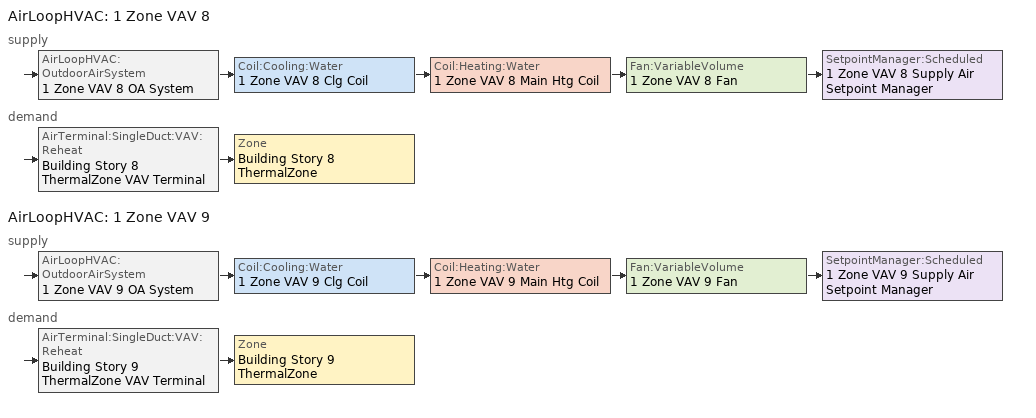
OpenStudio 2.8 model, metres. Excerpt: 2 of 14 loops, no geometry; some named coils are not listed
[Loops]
AirLoopHVAC '1 Zone VAV 8'
 supply: AirLoopHVAC:OutdoorAirSystem '1 Zone VAV 8 OA System' > Coil:Cooling:Water '1 Zone VAV 8 Clg Coil' > Coil:Heating:Water '1 Zone VAV 8 Main Htg Coil' > Fan:VariableVolume '1 Zone VAV 8 Fan' > SetpointManager:Scheduled '1 Zone VAV 8 Supply Air Setpoint Manager'
 demand: AirTerminal:SingleDuct:VAV:Reheat 'Building Story 8 ThermalZone VAV Terminal' > Zone 'Building Story 8 ThermalZone'
AirLoopHVAC '1 Zone VAV 9'
 supply: AirLoopHVAC:OutdoorAirSystem '1 Zone VAV 9 OA System' > Coil:Cooling:Water '1 Zone VAV 9 Clg Coil' > Coil:Heating:Water '1 Zone VAV 9 Main Htg Coil' > Fan:VariableVolume '1 Zone VAV 9 Fan' > SetpointManager:Scheduled '1 Zone VAV 9 Supply Air Setpoint Manager'
 demand: AirTerminal:SingleDuct:VAV:Reheat 'Building Story 9 ThermalZone VAV Terminal' > Zone 'Building Story 9 ThermalZone'
[SetpointManager:Scheduled] Control Variable=Temperature
Name | Schedule | Setpoint Node or NodeList
1 Zone VAV 8 Supply Air Setpoint Manager | Supply Air Temp - 55.0F 8 | 1 Zone VAV 8 Supply Outlet Node
1 Zone VAV 9 Supply Air Setpoint Manager | Supply Air Temp - 55.0F 9 | 1 Zone VAV 9 Supply Outlet Node
[Sizing:Zone] Zone Cooling Design Supply Air Temperature Input Method=SupplyAirTemperature; Zone Cooling Design Supply Air Temperature {C}=12.7778; Zone Cooling Design Supply Air Temperature Difference {deltaC}=11.11; Zone Heating Design Supply Air Temperature Input Method=SupplyAirTemperature; Zone Heating Design Supply Air Temperature {C}=40; Zone Heating Design Supply Air Temperature Difference {deltaC}=11.11; Zone Cooling Design Supply Air Humidity Ratio {kg-H2O/kg-air}=0.0085; Zone Heating Design Supply Air Humidity Ratio {kg-H2O/kg-air}=0.008; Cooling Design Air Flow Method=DesignDayWithLimit; Heating Design Air Flow Method=DesignDay; Account for Dedicated Outdoor Air System=No; Dedicated Outdoor Air System Control Strategy=NeutralSupplyAir; Dedicated Outdoor Air Low Setpoint Temperature for Design {C}=autosize; Dedicated Outdoor Air High Setpoint Temperature for Design {C}=autosize
Building Story 8 ThermalZone; Building Story 9 ThermalZone
[Zone equipment]
Building Story 8 ThermalZone: Building Story 8 ThermalZone VAV Terminal
Building Story 9 ThermalZone: Building Story 9 ThermalZone VAV Terminal
[AirLoopHVAC] Availability Schedule=Always On Discrete; Design Supply Air Flow Rate {m3/s}=AutoSize
1 Zone VAV 8; 1 Zone VAV 9
[Sizing:System] Type of Load to Size On=Sensible; Design Outdoor Air Flow Rate {m3/s}=Autosize; Central Heating Maximum System Air Flow Ratio=0.3; Preheat Design Temperature {C}=7.22222; Preheat Design Humidity Ratio {kg-H2O/kg-Air}=0.008; Precool Design Temperature {C}=12.7778; Precool Design Humidity Ratio {kg-H2O/kg-Air}=0.008; Central Cooling Design Supply Air Temperature {C}=12.7778; Central Heating Design Supply Air Temperature {C}=12.7778; Sizing Option=Coincident; 100% Outdoor Air in Cooling=No; 100% Outdoor Air in Heating=No; Central Cooling Design Supply Air Humidity Ratio {kg-H2O/kg-Air}=0.0085; Central Heating Design Supply Air Humidity Ratio {kg-H2O/kg-Air}=0.008; Cooling Design Air Flow Method=DesignDay; Cooling Design Air Flow Rate {m3/s}=0; Heating Design Air Flow Method=DesignDay; Heating Design Air Flow Rate {m3/s}=0; System Outdoor Air Method=ZoneSum; Zone Maximum Outdoor Air Fraction=1; Cooling Supply Air Flow Rate Per Floor Area {m3/s-m2}=0.00996765; Cooling Fraction of Autosized Cooling Supply Air Flow Rate=1; Cooling Supply Air Flow Rate Per Unit Cooling Capacity {m3/s-W}=3.94755e-05; Heating Supply Air Flow Rate Per Floor Area {m3/s-m2}=0.00996765; Heating Fraction of Autosized Heating Supply Air Flow Rate=1; Heating Fraction of Autosized Cooling Supply Air Flow Rate=1; Heating Supply Air Flow Rate Per Unit Heating Capacity {m3/s-W}=3.15882e-05; Cooling Design Capacity Method=CoolingDesignCapacity; Cooling Design Capacity {W}=autosize; Cooling Design Capacity Per Floor Area {W/m2}=234.7; Fraction of Autosized Cooling Design Capacity=1; Heating Design Capacity Method=HeatingDesignCapacity; Heating Design Capacity {W}=autosize; Heating Design Capacity Per Floor Area {W/m2}=157; Fraction of Autosized Heating Design Capacity=1; Central Cooling Capacity Control Method=OnOff
1 Zone VAV 8; 1 Zone VAV 9
[Fan:VariableVolume] Availability Schedule=Always On Discrete; Fan Total Efficiency=0.62; Pressure Rise {Pa}=996.356; Maximum Flow Rate {m3/s}=Autosize; Fan Power Minimum Flow Rate Input Method=Fraction; Fan Power Minimum Flow Fraction=0.25; Fan Power Minimum Air Flow Rate {m3/s}=0; Motor Efficiency=0.9; Motor In Airstream Fraction=1; Fan Power Coefficient 1=0.0407599; Fan Power Coefficient 2=0.088045; Fan Power Coefficient 3=-0.0729261; Fan Power Coefficient 4=0.94374; Fan Power Coefficient 5=0
1 Zone VAV 8 Fan; 1 Zone VAV 9 Fan
[Controller:OutdoorAir] Minimum Outdoor Air Flow Rate {m3/s}=autosize; Maximum Outdoor Air Flow Rate {m3/s}=Autosize; Economizer Control Type=NoEconomizer; Economizer Control Action Type=ModulateFlow; Economizer Maximum Limit Dry-Bulb Temperature {C}=28; Economizer Maximum Limit Enthalpy {J/kg}=64000; Lockout Type=NoLockout; Minimum Limit Type=FixedMinimum; High Humidity Control=No; Heat Recovery Bypass Control Type=BypassWhenWithinEconomizerLimits
Name | Controller Mechanical Ventilation
1 Zone VAV 8 OA Controller | 1 Zone VAV 8 Vent Controller
1 Zone VAV 9 OA Controller | 1 Zone VAV 9 Vent Controller
[Controller:MechanicalVentilation] Availability Schedule=Always On Discrete; System Outdoor Air Method=VentilationRateProcedure
1 Zone VAV 8 Vent Controller; 1 Zone VAV 9 Vent Controller
[AirLoopHVAC:OutdoorAirSystem]
Name | Controller
1 Zone VAV 8 OA System | 1 Zone VAV 8 OA Controller
1 Zone VAV 9 OA System | 1 Zone VAV 9 OA Controller
[AirTerminal:SingleDuct:VAV:Reheat] Availability Schedule=Always On Discrete; Maximum Air Flow Rate {m3/s}=AutoSize; Zone Minimum Air Flow Input Method=Constant; Constant Minimum Air Flow Fraction=0.3; Fixed Minimum Air Flow Rate {m3/s}=0; Maximum Hot Water or Steam Flow Rate {m3/s}=AutoSize; Minimum Hot Water or Steam Flow Rate {m3/s}=0; Convergence Tolerance=0.001; Damper Heating Action=Normal; Maximum Flow per Zone Floor Area During Reheat {m3/s-m2}=AutoSize; Maximum Flow Fraction During Reheat=0.5; Maximum Reheat Air Temperature {C}=40; Control For Outdoor Air=No
Name | Reheat Coil
Building Story 8 ThermalZone VAV Terminal | Building Story 8 ThermalZone Reheat Coil
Building Story 9 ThermalZone VAV Terminal | Building Story 9 ThermalZone Reheat Coil
[Schedule:Ruleset]
Name | Default Day Schedule
Supply Air Temp - 55.0F 8 | Supply Air Temp - 55.0F Default 8
Supply Air Temp - 55.0F 9 | Supply Air Temp - 55.0F Default 9
[Schedule:Day]
Supply Air Temp - 55.0F Default 8; Supply Air Temp - 55.0F Default 9: 24, 0, 12.7778
[Schedule:Constant]
Always On Discrete: Value=1
